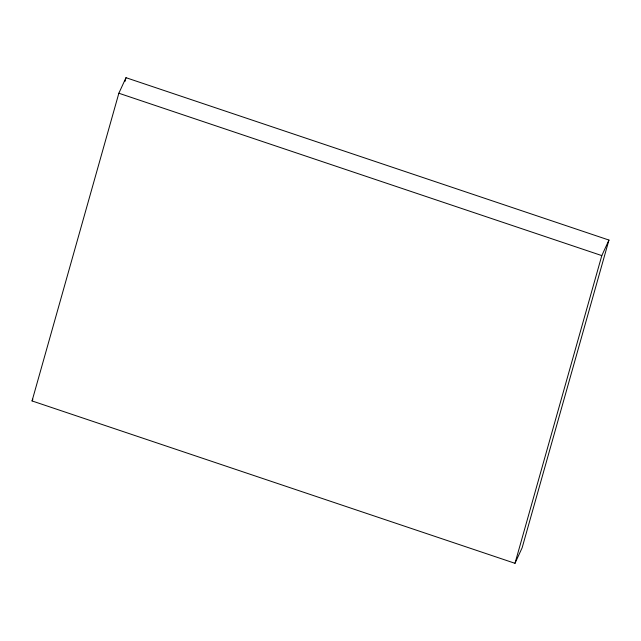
<?xml version="1.0" encoding="UTF-8"?>
<svg xmlns="http://www.w3.org/2000/svg" width="641" height="641" viewBox="0 0 641 641"><rect width="100%" height="100%" fill="white"/><g stroke="black" fill="none" stroke-linecap="round" stroke-linejoin="round"><path stroke-width="0.96" d="M32.05 400.937L118.857 93.233L126.005 77.689L608.95 240.063L522.143 547.767L514.995 563.311L32.05 400.937L32.867 399.159M124.931 81.503L126.005 77.689M514.995 563.311L601.803 255.599L608.95 240.063M118.857 93.233L601.803 255.599"/></g></svg>
